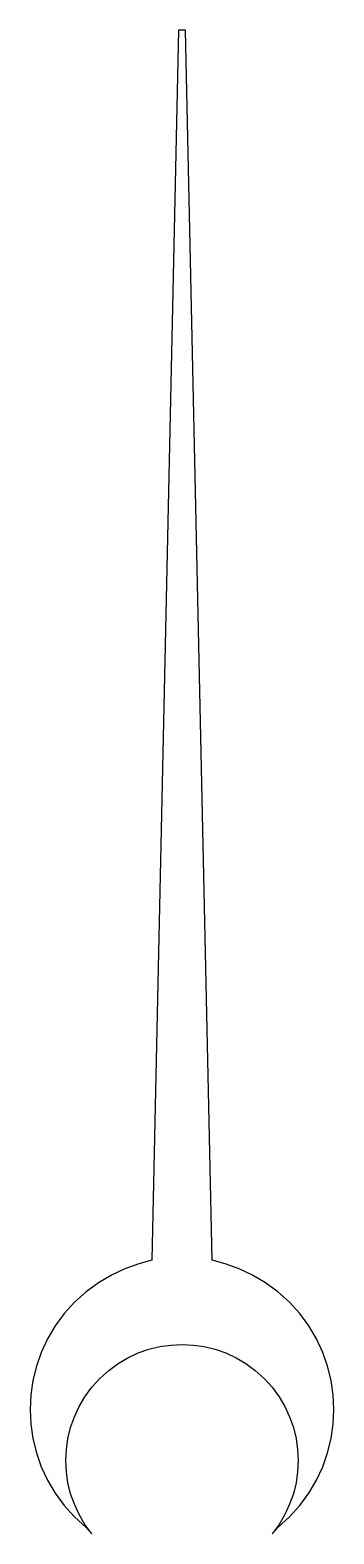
# Model space of a CAD drawing. Extents: x -13 to 13, y -45 to 79.
import ezdxf

# ---------------------------------------------------------------- set-up
doc = ezdxf.new("R2010")
doc.units = 0
doc.layers.add('Layer_1', color=7, linetype='CONTINUOUS')

msp = doc.modelspace()

# ---------------------------------------------------------------- linework, layer by layer
at = {"layer": 'Layer_1', "color": 7}
msp.add_lwpolyline([(7.921028, -44.863031), (8.876614, -43.999318), (9.740323, -43.043742), (10.488885, -42.02554), (11.122294, -40.953689), (11.640508, -39.837105), (12.043582, -38.684763), (12.331494, -37.505582), (12.504232, -36.30848), (12.561814, -35.10246), (12.504221, -33.89644), (12.331493, -32.699366), (12.043588, -31.520185), (11.640515, -30.367844), (11.122284, -29.25126), (10.488897, -28.179408), (9.74034, -27.161206), (8.876612, -26.205602), (7.92104, -25.341889), (6.902841, -24.593351), (5.830978, -23.95996), (4.714402, -23.441715), (3.562056, -23.038645), (2.482812, -22.736696), (0.264503, 79.179712), (-0.304981, 79.179712), (-2.523281, -22.736696), (-3.602519, -23.038674), (-4.754885, -23.441715), (-5.871444, -23.95996), (-6.943308, -24.593323), (-7.961517, -25.341889), (-8.917104, -26.205602), (-9.780813, -27.161206), (-10.529362, -28.17938), (-11.162751, -29.25126), (-11.680997, -30.367815), (-12.084053, -31.520185), (-12.371951, -32.699366), (-12.544707, -33.89644), (-12.602292, -35.10246), (-12.544699, -36.30848), (-12.371951, -37.505554), (-12.084044, -38.684763), (-11.680972, -39.837105), (-11.16274, -40.953689), (-10.529353, -42.02554), (-9.780797, -43.043742), (-8.917088, -43.999318), (-7.961497, -44.863031), (-7.484402, -45.408708), (-8.056837, -44.630056), (-8.541206, -43.81037), (-8.937525, -42.956479), (-9.245763, -42.075268), (-9.465935, -41.173483), (-9.598037, -40.258067), (-9.642055, -39.335793), (-9.598035, -38.413519), (-9.465924, -37.498075), (-9.245757, -36.596347), (-8.937532, -35.71508), (-8.541214, -34.861216), (-8.056839, -34.04153), (-7.484413, -33.262879), (-6.823904, -32.532149), (-6.093149, -31.871636), (-5.314487, -31.299205), (-4.494809, -30.814827), (-3.640947, -30.418502), (-2.759702, -30.110288), (-1.857944, -29.890098), (-0.942515, -29.75799), (-0.020226, -29.713963), (0.902032, -29.75799), (1.817467, -29.890098), (2.719229, -30.110259), (3.600456, -30.418502), (4.454347, -30.814827), (5.274031, -31.299205), (6.052666, -31.871636), (6.783422, -32.532121), (7.443927, -33.262879), (8.016381, -34.04153), (8.50075, -34.861216), (8.897051, -35.715108), (9.205289, -36.596319), (9.42546, -37.498075), (9.557562, -38.413519), (9.6016, -39.335793), (9.55756, -40.258067), (9.425449, -41.173512), (9.205292, -42.075268), (8.897047, -42.956507), (8.500759, -43.81037), (8.016384, -44.630056), (7.443928, -45.408708), (7.921028, -44.863031)], dxfattribs=at)

doc.saveas('drawing.dxf')
